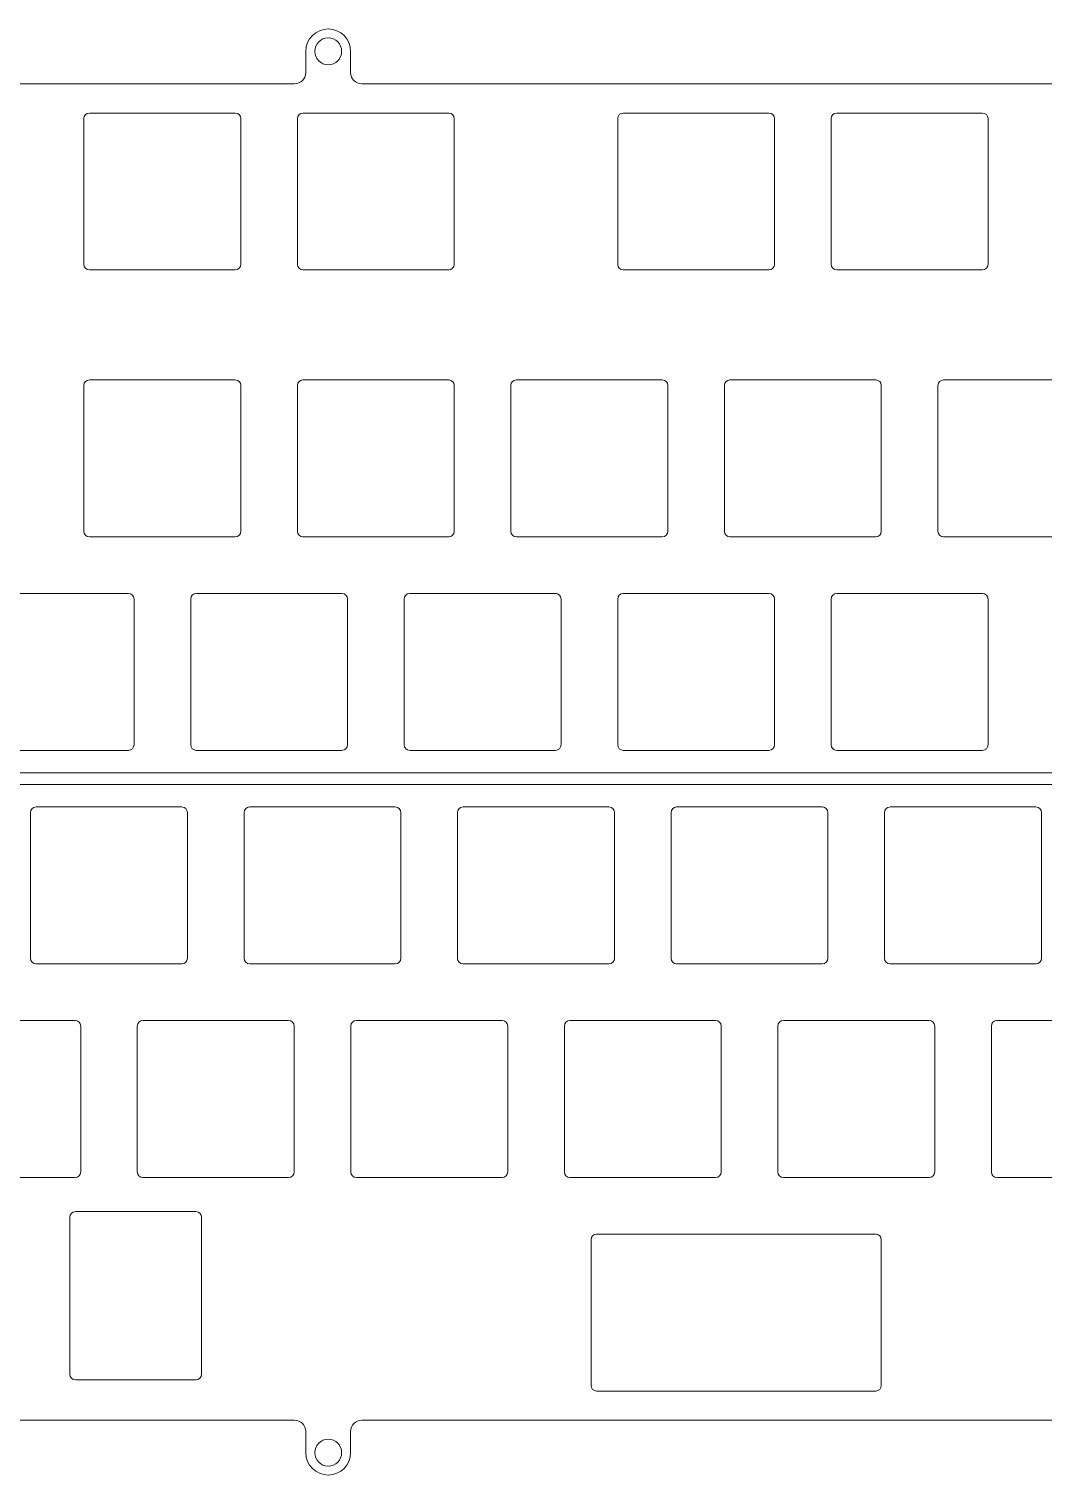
# Model space of a CAD drawing. Extents: x 132 to 480, y 367 to 496.
# Drawn here: x 206 to 296.5, y 366.7 to 495.7 of the extents above; entities that cross this region are included whole.
import ezdxf

# ---------------------------------------------------------------- set-up
doc = ezdxf.new("R2010")
doc.units = 0
doc.header["$MEASUREMENT"] = 0

# ---------------------------------------------------------------- blocks, each defined once
blk = doc.blocks.new('block 9')
at = {"color": 7, "lineweight": 9, "true_color": 0xffffff}
blk.add_lwpolyline([(155.69, 371.55), (229.69, 371.55)], dxfattribs=at)
blk = doc.blocks.new('block 10')
at = {"color": 7, "lineweight": 9, "true_color": 0xffffff}
blk.add_open_spline([(230.69, 370.55), (230.69, 371.1), (230.25, 371.55), (229.69, 371.55)], degree=3, dxfattribs=at)
blk = doc.blocks.new('block 11')
at = {"color": 7, "lineweight": 9, "true_color": 0xffffff}
blk.add_lwpolyline([(230.69, 370.55), (230.69, 368.65)], dxfattribs=at)
blk = doc.blocks.new('block 12')
at = {"color": 7, "lineweight": 9, "true_color": 0xffffff}
blk.add_open_spline([(230.69, 368.65), (230.69, 367.55), (231.59, 366.65), (232.69, 366.65), (233.8, 366.65), (234.69, 367.55), (234.69, 368.65)], degree=3, knots=[0, 0, 0, 0, 1, 1, 1, 2, 2, 2, 2], dxfattribs=at)
blk = doc.blocks.new('block 13')
at = {"color": 7, "lineweight": 9, "true_color": 0xffffff}
blk.add_lwpolyline([(234.69, 368.65), (234.69, 370.55)], dxfattribs=at)
blk = doc.blocks.new('block 14')
at = {"color": 7, "lineweight": 9, "true_color": 0xffffff}
blk.add_open_spline([(235.69, 371.55), (235.14, 371.55), (234.69, 371.1), (234.69, 370.55)], degree=3, dxfattribs=at)
blk = doc.blocks.new('block 15')
at = {"color": 7, "lineweight": 9, "true_color": 0xffffff}
blk.add_lwpolyline([(235.69, 371.55), (376.31, 371.55)], dxfattribs=at)
blk = doc.blocks.new('block 42')
at = {"color": 7, "lineweight": 9, "true_color": 0xffffff}
blk.add_lwpolyline([(381.049575, 428.249615), (132.093825, 428.249615)], dxfattribs=at)
blk = doc.blocks.new('block 106')
at = {"color": 7, "lineweight": 9, "true_color": 0xffffff}
blk.add_open_spline([(220.89, 375.15), (221.17, 375.15), (221.39, 375.37), (221.39, 375.65)], degree=3, dxfattribs=at)
blk = doc.blocks.new('block 107')
at = {"color": 7, "lineweight": 9, "true_color": 0xffffff}
blk.add_lwpolyline([(220.89, 375.15), (210.14, 375.15)], dxfattribs=at)
blk = doc.blocks.new('block 108')
at = {"color": 7, "lineweight": 9, "true_color": 0xffffff}
blk.add_open_spline([(209.64, 375.65), (209.64, 375.37), (209.86, 375.15), (210.14, 375.15)], degree=3, dxfattribs=at)
blk = doc.blocks.new('block 109')
at = {"color": 7, "lineweight": 9, "true_color": 0xffffff}
blk.add_lwpolyline([(209.64, 375.65), (209.64, 389.65)], dxfattribs=at)
blk = doc.blocks.new('block 110')
at = {"color": 7, "lineweight": 9, "true_color": 0xffffff}
blk.add_open_spline([(210.14, 390.15), (209.86, 390.15), (209.64, 389.93), (209.64, 389.65)], degree=3, dxfattribs=at)
blk = doc.blocks.new('block 111')
at = {"color": 7, "lineweight": 9, "true_color": 0xffffff}
blk.add_lwpolyline([(210.14, 390.15), (220.89, 390.15)], dxfattribs=at)
blk = doc.blocks.new('block 112')
at = {"color": 7, "lineweight": 9, "true_color": 0xffffff}
blk.add_open_spline([(221.39, 389.65), (221.39, 389.93), (221.17, 390.15), (220.89, 390.15)], degree=3, dxfattribs=at)
blk = doc.blocks.new('block 113')
at = {"color": 7, "lineweight": 9, "true_color": 0xffffff}
blk.add_lwpolyline([(221.39, 389.65), (221.39, 375.65)], dxfattribs=at)
blk = doc.blocks.new('block 114')
at = {"color": 7, "lineweight": 9, "true_color": 0xffffff}
blk.add_open_spline([(281.54, 374.15), (281.82, 374.15), (282.04, 374.37), (282.04, 374.65)], degree=3, dxfattribs=at)
blk = doc.blocks.new('block 115')
at = {"color": 7, "lineweight": 9, "true_color": 0xffffff}
blk.add_lwpolyline([(281.54, 374.15), (256.64, 374.15)], dxfattribs=at)
blk = doc.blocks.new('block 116')
at = {"color": 7, "lineweight": 9, "true_color": 0xffffff}
blk.add_open_spline([(256.14, 374.65), (256.14, 374.37), (256.36, 374.15), (256.64, 374.15)], degree=3, dxfattribs=at)
blk = doc.blocks.new('block 117')
at = {"color": 7, "lineweight": 9, "true_color": 0xffffff}
blk.add_lwpolyline([(256.14, 374.65), (256.14, 387.65)], dxfattribs=at)
blk = doc.blocks.new('block 118')
at = {"color": 7, "lineweight": 9, "true_color": 0xffffff}
blk.add_open_spline([(256.64, 388.15), (256.36, 388.15), (256.14, 387.93), (256.14, 387.65)], degree=3, dxfattribs=at)
blk = doc.blocks.new('block 119')
at = {"color": 7, "lineweight": 9, "true_color": 0xffffff}
blk.add_lwpolyline([(256.64, 388.15), (281.54, 388.15)], dxfattribs=at)
blk = doc.blocks.new('block 120')
at = {"color": 7, "lineweight": 9, "true_color": 0xffffff}
blk.add_open_spline([(282.04, 387.65), (282.04, 387.93), (281.82, 388.15), (281.54, 388.15)], degree=3, dxfattribs=at)
blk = doc.blocks.new('block 121')
at = {"color": 7, "lineweight": 9, "true_color": 0xffffff}
blk.add_lwpolyline([(282.04, 387.65), (282.04, 374.65)], dxfattribs=at)
blk = doc.blocks.new('block 211')
at = {"color": 7, "lineweight": 9, "true_color": 0xffffff}
blk.add_lwpolyline([(305.36, 393.2), (292.36, 393.2)], dxfattribs=at)
blk = doc.blocks.new('block 212')
at = {"color": 7, "lineweight": 9, "true_color": 0xffffff}
blk.add_open_spline([(291.86, 393.7), (291.86, 393.42), (292.08, 393.2), (292.36, 393.2)], degree=3, dxfattribs=at)
blk = doc.blocks.new('block 213')
at = {"color": 7, "lineweight": 9, "true_color": 0xffffff}
blk.add_lwpolyline([(291.86, 393.7), (291.86, 406.7)], dxfattribs=at)
blk = doc.blocks.new('block 214')
at = {"color": 7, "lineweight": 9, "true_color": 0xffffff}
blk.add_open_spline([(292.36, 407.2), (292.08, 407.2), (291.86, 406.98), (291.86, 406.7)], degree=3, dxfattribs=at)
blk = doc.blocks.new('block 215')
at = {"color": 7, "lineweight": 9, "true_color": 0xffffff}
blk.add_lwpolyline([(292.36, 407.2), (305.36, 407.2)], dxfattribs=at)
blk = doc.blocks.new('block 218')
at = {"color": 7, "lineweight": 9, "true_color": 0xffffff}
blk.add_open_spline([(286.31, 393.2), (286.58, 393.2), (286.81, 393.42), (286.81, 393.7)], degree=3, dxfattribs=at)
blk = doc.blocks.new('block 219')
at = {"color": 7, "lineweight": 9, "true_color": 0xffffff}
blk.add_lwpolyline([(286.31, 393.2), (273.31, 393.2)], dxfattribs=at)
blk = doc.blocks.new('block 220')
at = {"color": 7, "lineweight": 9, "true_color": 0xffffff}
blk.add_open_spline([(272.81, 393.7), (272.81, 393.42), (273.03, 393.2), (273.31, 393.2)], degree=3, dxfattribs=at)
blk = doc.blocks.new('block 221')
at = {"color": 7, "lineweight": 9, "true_color": 0xffffff}
blk.add_lwpolyline([(272.81, 393.7), (272.81, 406.7)], dxfattribs=at)
blk = doc.blocks.new('block 222')
at = {"color": 7, "lineweight": 9, "true_color": 0xffffff}
blk.add_open_spline([(273.31, 407.2), (273.03, 407.2), (272.81, 406.98), (272.81, 406.7)], degree=3, dxfattribs=at)
blk = doc.blocks.new('block 223')
at = {"color": 7, "lineweight": 9, "true_color": 0xffffff}
blk.add_lwpolyline([(273.31, 407.2), (286.31, 407.2)], dxfattribs=at)
blk = doc.blocks.new('block 224')
at = {"color": 7, "lineweight": 9, "true_color": 0xffffff}
blk.add_open_spline([(286.81, 406.7), (286.81, 406.98), (286.58, 407.2), (286.31, 407.2)], degree=3, dxfattribs=at)
blk = doc.blocks.new('block 225')
at = {"color": 7, "lineweight": 9, "true_color": 0xffffff}
blk.add_lwpolyline([(286.81, 406.7), (286.81, 393.7)], dxfattribs=at)
blk = doc.blocks.new('block 226')
at = {"color": 7, "lineweight": 9, "true_color": 0xffffff}
blk.add_open_spline([(267.26, 393.2), (267.53, 393.2), (267.76, 393.42), (267.76, 393.7)], degree=3, dxfattribs=at)
blk = doc.blocks.new('block 227')
at = {"color": 7, "lineweight": 9, "true_color": 0xffffff}
blk.add_lwpolyline([(267.26, 393.2), (254.26, 393.2)], dxfattribs=at)
blk = doc.blocks.new('block 228')
at = {"color": 7, "lineweight": 9, "true_color": 0xffffff}
blk.add_open_spline([(253.76, 393.7), (253.76, 393.42), (253.98, 393.2), (254.26, 393.2)], degree=3, dxfattribs=at)
blk = doc.blocks.new('block 229')
at = {"color": 7, "lineweight": 9, "true_color": 0xffffff}
blk.add_lwpolyline([(253.76, 393.7), (253.76, 406.7)], dxfattribs=at)
blk = doc.blocks.new('block 230')
at = {"color": 7, "lineweight": 9, "true_color": 0xffffff}
blk.add_open_spline([(254.26, 407.2), (253.98, 407.2), (253.76, 406.98), (253.76, 406.7)], degree=3, dxfattribs=at)
blk = doc.blocks.new('block 231')
at = {"color": 7, "lineweight": 9, "true_color": 0xffffff}
blk.add_lwpolyline([(254.26, 407.2), (267.26, 407.2)], dxfattribs=at)
blk = doc.blocks.new('block 232')
at = {"color": 7, "lineweight": 9, "true_color": 0xffffff}
blk.add_open_spline([(267.76, 406.7), (267.76, 406.98), (267.53, 407.2), (267.26, 407.2)], degree=3, dxfattribs=at)
blk = doc.blocks.new('block 233')
at = {"color": 7, "lineweight": 9, "true_color": 0xffffff}
blk.add_lwpolyline([(267.76, 406.7), (267.76, 393.7)], dxfattribs=at)
blk = doc.blocks.new('block 234')
at = {"color": 7, "lineweight": 9, "true_color": 0xffffff}
blk.add_open_spline([(248.21, 393.2), (248.48, 393.2), (248.71, 393.42), (248.71, 393.7)], degree=3, dxfattribs=at)
blk = doc.blocks.new('block 235')
at = {"color": 7, "lineweight": 9, "true_color": 0xffffff}
blk.add_lwpolyline([(248.21, 393.2), (235.21, 393.2)], dxfattribs=at)
blk = doc.blocks.new('block 236')
at = {"color": 7, "lineweight": 9, "true_color": 0xffffff}
blk.add_open_spline([(234.71, 393.7), (234.71, 393.42), (234.93, 393.2), (235.21, 393.2)], degree=3, dxfattribs=at)
blk = doc.blocks.new('block 237')
at = {"color": 7, "lineweight": 9, "true_color": 0xffffff}
blk.add_lwpolyline([(234.71, 393.7), (234.71, 406.7)], dxfattribs=at)
blk = doc.blocks.new('block 238')
at = {"color": 7, "lineweight": 9, "true_color": 0xffffff}
blk.add_open_spline([(235.21, 407.2), (234.93, 407.2), (234.71, 406.98), (234.71, 406.7)], degree=3, dxfattribs=at)
blk = doc.blocks.new('block 239')
at = {"color": 7, "lineweight": 9, "true_color": 0xffffff}
blk.add_lwpolyline([(235.21, 407.2), (248.21, 407.2)], dxfattribs=at)
blk = doc.blocks.new('block 240')
at = {"color": 7, "lineweight": 9, "true_color": 0xffffff}
blk.add_open_spline([(248.71, 406.7), (248.71, 406.98), (248.48, 407.2), (248.21, 407.2)], degree=3, dxfattribs=at)
blk = doc.blocks.new('block 241')
at = {"color": 7, "lineweight": 9, "true_color": 0xffffff}
blk.add_lwpolyline([(248.71, 406.7), (248.71, 393.7)], dxfattribs=at)
blk = doc.blocks.new('block 242')
at = {"color": 7, "lineweight": 9, "true_color": 0xffffff}
blk.add_open_spline([(229.16, 393.2), (229.43, 393.2), (229.66, 393.42), (229.66, 393.7)], degree=3, dxfattribs=at)
blk = doc.blocks.new('block 243')
at = {"color": 7, "lineweight": 9, "true_color": 0xffffff}
blk.add_lwpolyline([(229.16, 393.2), (216.16, 393.2)], dxfattribs=at)
blk = doc.blocks.new('block 244')
at = {"color": 7, "lineweight": 9, "true_color": 0xffffff}
blk.add_open_spline([(215.66, 393.7), (215.66, 393.42), (215.88, 393.2), (216.16, 393.2)], degree=3, dxfattribs=at)
blk = doc.blocks.new('block 245')
at = {"color": 7, "lineweight": 9, "true_color": 0xffffff}
blk.add_lwpolyline([(215.66, 393.7), (215.66, 406.7)], dxfattribs=at)
blk = doc.blocks.new('block 246')
at = {"color": 7, "lineweight": 9, "true_color": 0xffffff}
blk.add_open_spline([(216.16, 407.2), (215.88, 407.2), (215.66, 406.98), (215.66, 406.7)], degree=3, dxfattribs=at)
blk = doc.blocks.new('block 247')
at = {"color": 7, "lineweight": 9, "true_color": 0xffffff}
blk.add_lwpolyline([(216.16, 407.2), (229.16, 407.2)], dxfattribs=at)
blk = doc.blocks.new('block 248')
at = {"color": 7, "lineweight": 9, "true_color": 0xffffff}
blk.add_open_spline([(229.66, 406.7), (229.66, 406.98), (229.43, 407.2), (229.16, 407.2)], degree=3, dxfattribs=at)
blk = doc.blocks.new('block 249')
at = {"color": 7, "lineweight": 9, "true_color": 0xffffff}
blk.add_lwpolyline([(229.66, 406.7), (229.66, 393.7)], dxfattribs=at)
blk = doc.blocks.new('block 250')
at = {"color": 7, "lineweight": 9, "true_color": 0xffffff}
blk.add_open_spline([(210.11, 393.2), (210.38, 393.2), (210.61, 393.42), (210.61, 393.7)], degree=3, dxfattribs=at)
blk = doc.blocks.new('block 251')
at = {"color": 7, "lineweight": 9, "true_color": 0xffffff}
blk.add_lwpolyline([(210.11, 393.2), (197.11, 393.2)], dxfattribs=at)
blk = doc.blocks.new('block 255')
at = {"color": 7, "lineweight": 9, "true_color": 0xffffff}
blk.add_lwpolyline([(197.11, 407.2), (210.11, 407.2)], dxfattribs=at)
blk = doc.blocks.new('block 256')
at = {"color": 7, "lineweight": 9, "true_color": 0xffffff}
blk.add_open_spline([(210.61, 406.7), (210.61, 406.98), (210.38, 407.2), (210.11, 407.2)], degree=3, dxfattribs=at)
blk = doc.blocks.new('block 257')
at = {"color": 7, "lineweight": 9, "true_color": 0xffffff}
blk.add_lwpolyline([(210.61, 406.7), (210.61, 393.7)], dxfattribs=at)
blk = doc.blocks.new('block 330')
at = {"color": 7, "lineweight": 9, "true_color": 0xffffff}
blk.add_open_spline([(295.83, 412.25), (296.11, 412.25), (296.33, 412.47), (296.33, 412.75)], degree=3, dxfattribs=at)
blk = doc.blocks.new('block 331')
at = {"color": 7, "lineweight": 9, "true_color": 0xffffff}
blk.add_lwpolyline([(295.83, 412.25), (282.83, 412.25)], dxfattribs=at)
blk = doc.blocks.new('block 332')
at = {"color": 7, "lineweight": 9, "true_color": 0xffffff}
blk.add_open_spline([(282.33, 412.75), (282.33, 412.47), (282.56, 412.25), (282.83, 412.25)], degree=3, dxfattribs=at)
blk = doc.blocks.new('block 333')
at = {"color": 7, "lineweight": 9, "true_color": 0xffffff}
blk.add_lwpolyline([(282.33, 412.75), (282.33, 425.75)], dxfattribs=at)
blk = doc.blocks.new('block 334')
at = {"color": 7, "lineweight": 9, "true_color": 0xffffff}
blk.add_open_spline([(282.83, 426.25), (282.56, 426.25), (282.33, 426.03), (282.33, 425.75)], degree=3, dxfattribs=at)
blk = doc.blocks.new('block 335')
at = {"color": 7, "lineweight": 9, "true_color": 0xffffff}
blk.add_lwpolyline([(282.83, 426.25), (295.83, 426.25)], dxfattribs=at)
blk = doc.blocks.new('block 336')
at = {"color": 7, "lineweight": 9, "true_color": 0xffffff}
blk.add_open_spline([(296.33, 425.75), (296.33, 426.03), (296.11, 426.25), (295.83, 426.25)], degree=3, dxfattribs=at)
blk = doc.blocks.new('block 337')
at = {"color": 7, "lineweight": 9, "true_color": 0xffffff}
blk.add_lwpolyline([(296.33, 425.75), (296.33, 412.75)], dxfattribs=at)
blk = doc.blocks.new('block 338')
at = {"color": 7, "lineweight": 9, "true_color": 0xffffff}
blk.add_open_spline([(276.78, 412.25), (277.06, 412.25), (277.28, 412.47), (277.28, 412.75)], degree=3, dxfattribs=at)
blk = doc.blocks.new('block 339')
at = {"color": 7, "lineweight": 9, "true_color": 0xffffff}
blk.add_lwpolyline([(276.78, 412.25), (263.78, 412.25)], dxfattribs=at)
blk = doc.blocks.new('block 340')
at = {"color": 7, "lineweight": 9, "true_color": 0xffffff}
blk.add_open_spline([(263.28, 412.75), (263.28, 412.47), (263.51, 412.25), (263.78, 412.25)], degree=3, dxfattribs=at)
blk = doc.blocks.new('block 341')
at = {"color": 7, "lineweight": 9, "true_color": 0xffffff}
blk.add_lwpolyline([(263.28, 412.75), (263.28, 425.75)], dxfattribs=at)
blk = doc.blocks.new('block 342')
at = {"color": 7, "lineweight": 9, "true_color": 0xffffff}
blk.add_open_spline([(263.78, 426.25), (263.51, 426.25), (263.28, 426.03), (263.28, 425.75)], degree=3, dxfattribs=at)
blk = doc.blocks.new('block 343')
at = {"color": 7, "lineweight": 9, "true_color": 0xffffff}
blk.add_lwpolyline([(263.78, 426.25), (276.78, 426.25)], dxfattribs=at)
blk = doc.blocks.new('block 344')
at = {"color": 7, "lineweight": 9, "true_color": 0xffffff}
blk.add_open_spline([(277.28, 425.75), (277.28, 426.03), (277.06, 426.25), (276.78, 426.25)], degree=3, dxfattribs=at)
blk = doc.blocks.new('block 345')
at = {"color": 7, "lineweight": 9, "true_color": 0xffffff}
blk.add_lwpolyline([(277.28, 425.75), (277.28, 412.75)], dxfattribs=at)
blk = doc.blocks.new('block 346')
at = {"color": 7, "lineweight": 9, "true_color": 0xffffff}
blk.add_open_spline([(257.73, 412.25), (258.01, 412.25), (258.23, 412.47), (258.23, 412.75)], degree=3, dxfattribs=at)
blk = doc.blocks.new('block 347')
at = {"color": 7, "lineweight": 9, "true_color": 0xffffff}
blk.add_lwpolyline([(257.73, 412.25), (244.73, 412.25)], dxfattribs=at)
blk = doc.blocks.new('block 348')
at = {"color": 7, "lineweight": 9, "true_color": 0xffffff}
blk.add_open_spline([(244.23, 412.75), (244.23, 412.47), (244.46, 412.25), (244.73, 412.25)], degree=3, dxfattribs=at)
blk = doc.blocks.new('block 349')
at = {"color": 7, "lineweight": 9, "true_color": 0xffffff}
blk.add_lwpolyline([(244.23, 412.75), (244.23, 425.75)], dxfattribs=at)
blk = doc.blocks.new('block 350')
at = {"color": 7, "lineweight": 9, "true_color": 0xffffff}
blk.add_open_spline([(244.73, 426.25), (244.46, 426.25), (244.23, 426.03), (244.23, 425.75)], degree=3, dxfattribs=at)
blk = doc.blocks.new('block 351')
at = {"color": 7, "lineweight": 9, "true_color": 0xffffff}
blk.add_lwpolyline([(244.73, 426.25), (257.73, 426.25)], dxfattribs=at)
blk = doc.blocks.new('block 352')
at = {"color": 7, "lineweight": 9, "true_color": 0xffffff}
blk.add_open_spline([(258.23, 425.75), (258.23, 426.03), (258.01, 426.25), (257.73, 426.25)], degree=3, dxfattribs=at)
blk = doc.blocks.new('block 353')
at = {"color": 7, "lineweight": 9, "true_color": 0xffffff}
blk.add_lwpolyline([(258.23, 425.75), (258.23, 412.75)], dxfattribs=at)
blk = doc.blocks.new('block 354')
at = {"color": 7, "lineweight": 9, "true_color": 0xffffff}
blk.add_open_spline([(238.68, 412.25), (238.96, 412.25), (239.18, 412.47), (239.18, 412.75)], degree=3, dxfattribs=at)
blk = doc.blocks.new('block 355')
at = {"color": 7, "lineweight": 9, "true_color": 0xffffff}
blk.add_lwpolyline([(238.68, 412.25), (225.68, 412.25)], dxfattribs=at)
blk = doc.blocks.new('block 356')
at = {"color": 7, "lineweight": 9, "true_color": 0xffffff}
blk.add_open_spline([(225.18, 412.75), (225.18, 412.47), (225.41, 412.25), (225.68, 412.25)], degree=3, dxfattribs=at)
blk = doc.blocks.new('block 357')
at = {"color": 7, "lineweight": 9, "true_color": 0xffffff}
blk.add_lwpolyline([(225.18, 412.75), (225.18, 425.75)], dxfattribs=at)
blk = doc.blocks.new('block 358')
at = {"color": 7, "lineweight": 9, "true_color": 0xffffff}
blk.add_open_spline([(225.68, 426.25), (225.41, 426.25), (225.18, 426.03), (225.18, 425.75)], degree=3, dxfattribs=at)
blk = doc.blocks.new('block 359')
at = {"color": 7, "lineweight": 9, "true_color": 0xffffff}
blk.add_lwpolyline([(225.68, 426.25), (238.68, 426.25)], dxfattribs=at)
blk = doc.blocks.new('block 360')
at = {"color": 7, "lineweight": 9, "true_color": 0xffffff}
blk.add_open_spline([(239.18, 425.75), (239.18, 426.03), (238.96, 426.25), (238.68, 426.25)], degree=3, dxfattribs=at)
blk = doc.blocks.new('block 361')
at = {"color": 7, "lineweight": 9, "true_color": 0xffffff}
blk.add_lwpolyline([(239.18, 425.75), (239.18, 412.75)], dxfattribs=at)
blk = doc.blocks.new('block 362')
at = {"color": 7, "lineweight": 9, "true_color": 0xffffff}
blk.add_open_spline([(219.63, 412.25), (219.91, 412.25), (220.13, 412.47), (220.13, 412.75)], degree=3, dxfattribs=at)
blk = doc.blocks.new('block 363')
at = {"color": 7, "lineweight": 9, "true_color": 0xffffff}
blk.add_lwpolyline([(219.63, 412.25), (206.63, 412.25)], dxfattribs=at)
blk = doc.blocks.new('block 364')
at = {"color": 7, "lineweight": 9, "true_color": 0xffffff}
blk.add_open_spline([(206.13, 412.75), (206.13, 412.47), (206.36, 412.25), (206.63, 412.25)], degree=3, dxfattribs=at)
blk = doc.blocks.new('block 365')
at = {"color": 7, "lineweight": 9, "true_color": 0xffffff}
blk.add_lwpolyline([(206.13, 412.75), (206.13, 425.75)], dxfattribs=at)
blk = doc.blocks.new('block 366')
at = {"color": 7, "lineweight": 9, "true_color": 0xffffff}
blk.add_open_spline([(206.63, 426.25), (206.36, 426.25), (206.13, 426.03), (206.13, 425.75)], degree=3, dxfattribs=at)
blk = doc.blocks.new('block 367')
at = {"color": 7, "lineweight": 9, "true_color": 0xffffff}
blk.add_lwpolyline([(206.63, 426.25), (219.63, 426.25)], dxfattribs=at)
blk = doc.blocks.new('block 368')
at = {"color": 7, "lineweight": 9, "true_color": 0xffffff}
blk.add_open_spline([(220.13, 425.75), (220.13, 426.03), (219.91, 426.25), (219.63, 426.25)], degree=3, dxfattribs=at)
blk = doc.blocks.new('block 369')
at = {"color": 7, "lineweight": 9, "true_color": 0xffffff}
blk.add_lwpolyline([(220.13, 425.75), (220.13, 412.75)], dxfattribs=at)
blk = doc.blocks.new('block 396')
at = {"color": 7, "lineweight": 9, "true_color": 0xffffff}
blk.add_open_spline([(231.49, 368.65), (231.49, 369.31), (232.03, 369.85), (232.69, 369.85), (233.36, 369.85), (233.89, 369.31), (233.89, 368.65), (233.89, 367.99), (233.36, 367.45), (232.69, 367.45), (232.03, 367.45), (231.49, 367.99), (231.49, 368.65), (231.49, 368.65), (231.49, 368.65), (231.49, 368.65)], degree=3, knots=[0, 0, 0, 0, 1, 1, 1, 2, 2, 2, 3, 3, 3, 4, 4, 4, 5, 5, 5, 5], dxfattribs=at)
blk = doc.blocks.new('block 437')
at = {"color": 7, "lineweight": 9, "true_color": 0xffffff}
blk.add_lwpolyline([(376.31, 490.76), (235.69, 490.76)], dxfattribs=at)
blk = doc.blocks.new('block 438')
at = {"color": 7, "lineweight": 9, "true_color": 0xffffff}
blk.add_open_spline([(234.69, 491.76), (234.69, 491.21), (235.14, 490.76), (235.69, 490.76)], degree=3, dxfattribs=at)
blk = doc.blocks.new('block 439')
at = {"color": 7, "lineweight": 9, "true_color": 0xffffff}
blk.add_lwpolyline([(234.69, 491.76), (234.69, 493.66)], dxfattribs=at)
blk = doc.blocks.new('block 440')
at = {"color": 7, "lineweight": 9, "true_color": 0xffffff}
blk.add_open_spline([(234.69, 493.66), (234.69, 494.77), (233.8, 495.66), (232.69, 495.66), (231.59, 495.66), (230.69, 494.77), (230.69, 493.66)], degree=3, knots=[0, 0, 0, 0, 1, 1, 1, 2, 2, 2, 2], dxfattribs=at)
blk = doc.blocks.new('block 441')
at = {"color": 7, "lineweight": 9, "true_color": 0xffffff}
blk.add_lwpolyline([(230.69, 493.66), (230.69, 491.76)], dxfattribs=at)
blk = doc.blocks.new('block 442')
at = {"color": 7, "lineweight": 9, "true_color": 0xffffff}
blk.add_open_spline([(229.69, 490.76), (230.25, 490.76), (230.69, 491.21), (230.69, 491.76)], degree=3, dxfattribs=at)
blk = doc.blocks.new('block 443')
at = {"color": 7, "lineweight": 9, "true_color": 0xffffff}
blk.add_lwpolyline([(229.69, 490.76), (155.69, 490.76)], dxfattribs=at)
blk = doc.blocks.new('block 452')
at = {"color": 7, "lineweight": 9, "true_color": 0xffffff}
blk.add_lwpolyline([(132.09, 429.3), (479.91, 429.3)], dxfattribs=at)
blk = doc.blocks.new('block 479')
at = {"color": 7, "lineweight": 9, "true_color": 0xffffff}
blk.add_open_spline([(224.39, 474.16), (224.67, 474.16), (224.89, 474.39), (224.89, 474.66)], degree=3, dxfattribs=at)
blk = doc.blocks.new('block 480')
at = {"color": 7, "lineweight": 9, "true_color": 0xffffff}
blk.add_lwpolyline([(224.39, 474.16), (211.39, 474.16)], dxfattribs=at)
blk = doc.blocks.new('block 481')
at = {"color": 7, "lineweight": 9, "true_color": 0xffffff}
blk.add_open_spline([(210.89, 474.66), (210.89, 474.39), (211.12, 474.16), (211.39, 474.16)], degree=3, dxfattribs=at)
blk = doc.blocks.new('block 482')
at = {"color": 7, "lineweight": 9, "true_color": 0xffffff}
blk.add_lwpolyline([(210.89, 474.66), (210.89, 487.66)], dxfattribs=at)
blk = doc.blocks.new('block 483')
at = {"color": 7, "lineweight": 9, "true_color": 0xffffff}
blk.add_open_spline([(211.39, 488.16), (211.12, 488.16), (210.89, 487.94), (210.89, 487.66)], degree=3, dxfattribs=at)
blk = doc.blocks.new('block 484')
at = {"color": 7, "lineweight": 9, "true_color": 0xffffff}
blk.add_lwpolyline([(211.39, 488.16), (224.39, 488.16)], dxfattribs=at)
blk = doc.blocks.new('block 485')
at = {"color": 7, "lineweight": 9, "true_color": 0xffffff}
blk.add_open_spline([(224.89, 487.66), (224.89, 487.94), (224.67, 488.16), (224.39, 488.16)], degree=3, dxfattribs=at)
blk = doc.blocks.new('block 486')
at = {"color": 7, "lineweight": 9, "true_color": 0xffffff}
blk.add_lwpolyline([(224.89, 487.66), (224.89, 474.66)], dxfattribs=at)
blk = doc.blocks.new('block 487')
at = {"color": 7, "lineweight": 9, "true_color": 0xffffff}
blk.add_open_spline([(243.44, 474.16), (243.72, 474.16), (243.94, 474.39), (243.94, 474.66)], degree=3, dxfattribs=at)
blk = doc.blocks.new('block 488')
at = {"color": 7, "lineweight": 9, "true_color": 0xffffff}
blk.add_lwpolyline([(243.44, 474.16), (230.44, 474.16)], dxfattribs=at)
blk = doc.blocks.new('block 489')
at = {"color": 7, "lineweight": 9, "true_color": 0xffffff}
blk.add_open_spline([(229.94, 474.66), (229.94, 474.39), (230.17, 474.16), (230.44, 474.16)], degree=3, dxfattribs=at)
blk = doc.blocks.new('block 490')
at = {"color": 7, "lineweight": 9, "true_color": 0xffffff}
blk.add_lwpolyline([(229.94, 474.66), (229.94, 487.66)], dxfattribs=at)
blk = doc.blocks.new('block 491')
at = {"color": 7, "lineweight": 9, "true_color": 0xffffff}
blk.add_open_spline([(230.44, 488.16), (230.17, 488.16), (229.94, 487.94), (229.94, 487.66)], degree=3, dxfattribs=at)
blk = doc.blocks.new('block 492')
at = {"color": 7, "lineweight": 9, "true_color": 0xffffff}
blk.add_lwpolyline([(230.44, 488.16), (243.44, 488.16)], dxfattribs=at)
blk = doc.blocks.new('block 493')
at = {"color": 7, "lineweight": 9, "true_color": 0xffffff}
blk.add_open_spline([(243.94, 487.66), (243.94, 487.94), (243.72, 488.16), (243.44, 488.16)], degree=3, dxfattribs=at)
blk = doc.blocks.new('block 494')
at = {"color": 7, "lineweight": 9, "true_color": 0xffffff}
blk.add_lwpolyline([(243.94, 487.66), (243.94, 474.66)], dxfattribs=at)
blk = doc.blocks.new('block 495')
at = {"color": 7, "lineweight": 9, "true_color": 0xffffff}
blk.add_open_spline([(272.02, 474.16), (272.29, 474.16), (272.52, 474.39), (272.52, 474.66)], degree=3, dxfattribs=at)
blk = doc.blocks.new('block 496')
at = {"color": 7, "lineweight": 9, "true_color": 0xffffff}
blk.add_lwpolyline([(272.02, 474.16), (259.02, 474.16)], dxfattribs=at)
blk = doc.blocks.new('block 497')
at = {"color": 7, "lineweight": 9, "true_color": 0xffffff}
blk.add_open_spline([(258.52, 474.66), (258.52, 474.39), (258.74, 474.16), (259.02, 474.16)], degree=3, dxfattribs=at)
blk = doc.blocks.new('block 498')
at = {"color": 7, "lineweight": 9, "true_color": 0xffffff}
blk.add_lwpolyline([(258.52, 474.66), (258.52, 487.66)], dxfattribs=at)
blk = doc.blocks.new('block 499')
at = {"color": 7, "lineweight": 9, "true_color": 0xffffff}
blk.add_open_spline([(259.02, 488.16), (258.74, 488.16), (258.52, 487.94), (258.52, 487.66)], degree=3, dxfattribs=at)
blk = doc.blocks.new('block 500')
at = {"color": 7, "lineweight": 9, "true_color": 0xffffff}
blk.add_lwpolyline([(259.02, 488.16), (272.02, 488.16)], dxfattribs=at)
blk = doc.blocks.new('block 501')
at = {"color": 7, "lineweight": 9, "true_color": 0xffffff}
blk.add_open_spline([(272.52, 487.66), (272.52, 487.94), (272.29, 488.16), (272.02, 488.16)], degree=3, dxfattribs=at)
blk = doc.blocks.new('block 502')
at = {"color": 7, "lineweight": 9, "true_color": 0xffffff}
blk.add_lwpolyline([(272.52, 487.66), (272.52, 474.66)], dxfattribs=at)
blk = doc.blocks.new('block 503')
at = {"color": 7, "lineweight": 9, "true_color": 0xffffff}
blk.add_open_spline([(291.07, 474.16), (291.34, 474.16), (291.57, 474.39), (291.57, 474.66)], degree=3, dxfattribs=at)
blk = doc.blocks.new('block 504')
at = {"color": 7, "lineweight": 9, "true_color": 0xffffff}
blk.add_lwpolyline([(291.07, 474.16), (278.07, 474.16)], dxfattribs=at)
blk = doc.blocks.new('block 505')
at = {"color": 7, "lineweight": 9, "true_color": 0xffffff}
blk.add_open_spline([(277.57, 474.66), (277.57, 474.39), (277.79, 474.16), (278.07, 474.16)], degree=3, dxfattribs=at)
blk = doc.blocks.new('block 506')
at = {"color": 7, "lineweight": 9, "true_color": 0xffffff}
blk.add_lwpolyline([(277.57, 474.66), (277.57, 487.66)], dxfattribs=at)
blk = doc.blocks.new('block 507')
at = {"color": 7, "lineweight": 9, "true_color": 0xffffff}
blk.add_open_spline([(278.07, 488.16), (277.79, 488.16), (277.57, 487.94), (277.57, 487.66)], degree=3, dxfattribs=at)
blk = doc.blocks.new('block 508')
at = {"color": 7, "lineweight": 9, "true_color": 0xffffff}
blk.add_lwpolyline([(278.07, 488.16), (291.07, 488.16)], dxfattribs=at)
blk = doc.blocks.new('block 509')
at = {"color": 7, "lineweight": 9, "true_color": 0xffffff}
blk.add_open_spline([(291.57, 487.66), (291.57, 487.94), (291.34, 488.16), (291.07, 488.16)], degree=3, dxfattribs=at)
blk = doc.blocks.new('block 510')
at = {"color": 7, "lineweight": 9, "true_color": 0xffffff}
blk.add_lwpolyline([(291.57, 487.66), (291.57, 474.66)], dxfattribs=at)
blk = doc.blocks.new('block 599')
at = {"color": 7, "lineweight": 9, "true_color": 0xffffff}
blk.add_open_spline([(224.39, 450.35), (224.67, 450.35), (224.89, 450.57), (224.89, 450.85)], degree=3, dxfattribs=at)
blk = doc.blocks.new('block 600')
at = {"color": 7, "lineweight": 9, "true_color": 0xffffff}
blk.add_lwpolyline([(224.39, 450.35), (211.39, 450.35)], dxfattribs=at)
blk = doc.blocks.new('block 601')
at = {"color": 7, "lineweight": 9, "true_color": 0xffffff}
blk.add_open_spline([(210.89, 450.85), (210.89, 450.57), (211.12, 450.35), (211.39, 450.35)], degree=3, dxfattribs=at)
blk = doc.blocks.new('block 602')
at = {"color": 7, "lineweight": 9, "true_color": 0xffffff}
blk.add_lwpolyline([(210.89, 450.85), (210.89, 463.85)], dxfattribs=at)
blk = doc.blocks.new('block 603')
at = {"color": 7, "lineweight": 9, "true_color": 0xffffff}
blk.add_open_spline([(211.39, 464.35), (211.12, 464.35), (210.89, 464.13), (210.89, 463.85)], degree=3, dxfattribs=at)
blk = doc.blocks.new('block 604')
at = {"color": 7, "lineweight": 9, "true_color": 0xffffff}
blk.add_lwpolyline([(211.39, 464.35), (224.39, 464.35)], dxfattribs=at)
blk = doc.blocks.new('block 605')
at = {"color": 7, "lineweight": 9, "true_color": 0xffffff}
blk.add_open_spline([(224.89, 463.85), (224.89, 464.13), (224.67, 464.35), (224.39, 464.35)], degree=3, dxfattribs=at)
blk = doc.blocks.new('block 606')
at = {"color": 7, "lineweight": 9, "true_color": 0xffffff}
blk.add_lwpolyline([(224.89, 463.85), (224.89, 450.85)], dxfattribs=at)
blk = doc.blocks.new('block 607')
at = {"color": 7, "lineweight": 9, "true_color": 0xffffff}
blk.add_open_spline([(243.44, 450.35), (243.72, 450.35), (243.94, 450.57), (243.94, 450.85)], degree=3, dxfattribs=at)
blk = doc.blocks.new('block 608')
at = {"color": 7, "lineweight": 9, "true_color": 0xffffff}
blk.add_lwpolyline([(243.44, 450.35), (230.44, 450.35)], dxfattribs=at)
blk = doc.blocks.new('block 609')
at = {"color": 7, "lineweight": 9, "true_color": 0xffffff}
blk.add_open_spline([(229.94, 450.85), (229.94, 450.57), (230.17, 450.35), (230.44, 450.35)], degree=3, dxfattribs=at)
blk = doc.blocks.new('block 610')
at = {"color": 7, "lineweight": 9, "true_color": 0xffffff}
blk.add_lwpolyline([(229.94, 450.85), (229.94, 463.85)], dxfattribs=at)
blk = doc.blocks.new('block 611')
at = {"color": 7, "lineweight": 9, "true_color": 0xffffff}
blk.add_open_spline([(230.44, 464.35), (230.17, 464.35), (229.94, 464.13), (229.94, 463.85)], degree=3, dxfattribs=at)
blk = doc.blocks.new('block 612')
at = {"color": 7, "lineweight": 9, "true_color": 0xffffff}
blk.add_lwpolyline([(230.44, 464.35), (243.44, 464.35)], dxfattribs=at)
blk = doc.blocks.new('block 613')
at = {"color": 7, "lineweight": 9, "true_color": 0xffffff}
blk.add_open_spline([(243.94, 463.85), (243.94, 464.13), (243.72, 464.35), (243.44, 464.35)], degree=3, dxfattribs=at)
blk = doc.blocks.new('block 614')
at = {"color": 7, "lineweight": 9, "true_color": 0xffffff}
blk.add_lwpolyline([(243.94, 463.85), (243.94, 450.85)], dxfattribs=at)
blk = doc.blocks.new('block 615')
at = {"color": 7, "lineweight": 9, "true_color": 0xffffff}
blk.add_open_spline([(262.49, 450.35), (262.77, 450.35), (262.99, 450.57), (262.99, 450.85)], degree=3, dxfattribs=at)
blk = doc.blocks.new('block 616')
at = {"color": 7, "lineweight": 9, "true_color": 0xffffff}
blk.add_lwpolyline([(262.49, 450.35), (249.49, 450.35)], dxfattribs=at)
blk = doc.blocks.new('block 617')
at = {"color": 7, "lineweight": 9, "true_color": 0xffffff}
blk.add_open_spline([(248.99, 450.85), (248.99, 450.57), (249.22, 450.35), (249.49, 450.35)], degree=3, dxfattribs=at)
blk = doc.blocks.new('block 618')
at = {"color": 7, "lineweight": 9, "true_color": 0xffffff}
blk.add_lwpolyline([(248.99, 450.85), (248.99, 463.85)], dxfattribs=at)
blk = doc.blocks.new('block 619')
at = {"color": 7, "lineweight": 9, "true_color": 0xffffff}
blk.add_open_spline([(249.49, 464.35), (249.22, 464.35), (248.99, 464.13), (248.99, 463.85)], degree=3, dxfattribs=at)
blk = doc.blocks.new('block 620')
at = {"color": 7, "lineweight": 9, "true_color": 0xffffff}
blk.add_lwpolyline([(249.49, 464.35), (262.49, 464.35)], dxfattribs=at)
blk = doc.blocks.new('block 621')
at = {"color": 7, "lineweight": 9, "true_color": 0xffffff}
blk.add_open_spline([(262.99, 463.85), (262.99, 464.13), (262.77, 464.35), (262.49, 464.35)], degree=3, dxfattribs=at)
blk = doc.blocks.new('block 622')
at = {"color": 7, "lineweight": 9, "true_color": 0xffffff}
blk.add_lwpolyline([(262.99, 463.85), (262.99, 450.85)], dxfattribs=at)
blk = doc.blocks.new('block 623')
at = {"color": 7, "lineweight": 9, "true_color": 0xffffff}
blk.add_open_spline([(281.54, 450.35), (281.82, 450.35), (282.04, 450.57), (282.04, 450.85)], degree=3, dxfattribs=at)
blk = doc.blocks.new('block 624')
at = {"color": 7, "lineweight": 9, "true_color": 0xffffff}
blk.add_lwpolyline([(281.54, 450.35), (268.54, 450.35)], dxfattribs=at)
blk = doc.blocks.new('block 625')
at = {"color": 7, "lineweight": 9, "true_color": 0xffffff}
blk.add_open_spline([(268.04, 450.85), (268.04, 450.57), (268.27, 450.35), (268.54, 450.35)], degree=3, dxfattribs=at)
blk = doc.blocks.new('block 626')
at = {"color": 7, "lineweight": 9, "true_color": 0xffffff}
blk.add_lwpolyline([(268.04, 450.85), (268.04, 463.85)], dxfattribs=at)
blk = doc.blocks.new('block 627')
at = {"color": 7, "lineweight": 9, "true_color": 0xffffff}
blk.add_open_spline([(268.54, 464.35), (268.27, 464.35), (268.04, 464.13), (268.04, 463.85)], degree=3, dxfattribs=at)
blk = doc.blocks.new('block 628')
at = {"color": 7, "lineweight": 9, "true_color": 0xffffff}
blk.add_lwpolyline([(268.54, 464.35), (281.54, 464.35)], dxfattribs=at)
blk = doc.blocks.new('block 629')
at = {"color": 7, "lineweight": 9, "true_color": 0xffffff}
blk.add_open_spline([(282.04, 463.85), (282.04, 464.13), (281.82, 464.35), (281.54, 464.35)], degree=3, dxfattribs=at)
blk = doc.blocks.new('block 630')
at = {"color": 7, "lineweight": 9, "true_color": 0xffffff}
blk.add_lwpolyline([(282.04, 463.85), (282.04, 450.85)], dxfattribs=at)
blk = doc.blocks.new('block 632')
at = {"color": 7, "lineweight": 9, "true_color": 0xffffff}
blk.add_lwpolyline([(300.59, 450.35), (287.59, 450.35)], dxfattribs=at)
blk = doc.blocks.new('block 633')
at = {"color": 7, "lineweight": 9, "true_color": 0xffffff}
blk.add_open_spline([(287.09, 450.85), (287.09, 450.57), (287.32, 450.35), (287.59, 450.35)], degree=3, dxfattribs=at)
blk = doc.blocks.new('block 634')
at = {"color": 7, "lineweight": 9, "true_color": 0xffffff}
blk.add_lwpolyline([(287.09, 450.85), (287.09, 463.85)], dxfattribs=at)
blk = doc.blocks.new('block 635')
at = {"color": 7, "lineweight": 9, "true_color": 0xffffff}
blk.add_open_spline([(287.59, 464.35), (287.32, 464.35), (287.09, 464.13), (287.09, 463.85)], degree=3, dxfattribs=at)
blk = doc.blocks.new('block 636')
at = {"color": 7, "lineweight": 9, "true_color": 0xffffff}
blk.add_lwpolyline([(287.59, 464.35), (300.59, 464.35)], dxfattribs=at)
blk = doc.blocks.new('block 743')
at = {"color": 7, "lineweight": 9, "true_color": 0xffffff}
blk.add_open_spline([(214.87, 431.3), (215.14, 431.3), (215.37, 431.52), (215.37, 431.8)], degree=3, dxfattribs=at)
blk = doc.blocks.new('block 744')
at = {"color": 7, "lineweight": 9, "true_color": 0xffffff}
blk.add_lwpolyline([(214.87, 431.3), (201.87, 431.3)], dxfattribs=at)
blk = doc.blocks.new('block 748')
at = {"color": 7, "lineweight": 9, "true_color": 0xffffff}
blk.add_lwpolyline([(201.87, 445.3), (214.87, 445.3)], dxfattribs=at)
blk = doc.blocks.new('block 749')
at = {"color": 7, "lineweight": 9, "true_color": 0xffffff}
blk.add_open_spline([(215.37, 444.8), (215.37, 445.08), (215.14, 445.3), (214.87, 445.3)], degree=3, dxfattribs=at)
blk = doc.blocks.new('block 750')
at = {"color": 7, "lineweight": 9, "true_color": 0xffffff}
blk.add_lwpolyline([(215.37, 444.8), (215.37, 431.8)], dxfattribs=at)
blk = doc.blocks.new('block 751')
at = {"color": 7, "lineweight": 9, "true_color": 0xffffff}
blk.add_open_spline([(233.92, 431.3), (234.19, 431.3), (234.42, 431.52), (234.42, 431.8)], degree=3, dxfattribs=at)
blk = doc.blocks.new('block 752')
at = {"color": 7, "lineweight": 9, "true_color": 0xffffff}
blk.add_lwpolyline([(233.92, 431.3), (220.92, 431.3)], dxfattribs=at)
blk = doc.blocks.new('block 753')
at = {"color": 7, "lineweight": 9, "true_color": 0xffffff}
blk.add_open_spline([(220.42, 431.8), (220.42, 431.52), (220.64, 431.3), (220.92, 431.3)], degree=3, dxfattribs=at)
blk = doc.blocks.new('block 754')
at = {"color": 7, "lineweight": 9, "true_color": 0xffffff}
blk.add_lwpolyline([(220.42, 431.8), (220.42, 444.8)], dxfattribs=at)
blk = doc.blocks.new('block 755')
at = {"color": 7, "lineweight": 9, "true_color": 0xffffff}
blk.add_open_spline([(220.92, 445.3), (220.64, 445.3), (220.42, 445.08), (220.42, 444.8)], degree=3, dxfattribs=at)
blk = doc.blocks.new('block 756')
at = {"color": 7, "lineweight": 9, "true_color": 0xffffff}
blk.add_lwpolyline([(220.92, 445.3), (233.92, 445.3)], dxfattribs=at)
blk = doc.blocks.new('block 757')
at = {"color": 7, "lineweight": 9, "true_color": 0xffffff}
blk.add_open_spline([(234.42, 444.8), (234.42, 445.08), (234.19, 445.3), (233.92, 445.3)], degree=3, dxfattribs=at)
blk = doc.blocks.new('block 758')
at = {"color": 7, "lineweight": 9, "true_color": 0xffffff}
blk.add_lwpolyline([(234.42, 444.8), (234.42, 431.8)], dxfattribs=at)
blk = doc.blocks.new('block 759')
at = {"color": 7, "lineweight": 9, "true_color": 0xffffff}
blk.add_open_spline([(252.97, 431.3), (253.24, 431.3), (253.47, 431.52), (253.47, 431.8)], degree=3, dxfattribs=at)
blk = doc.blocks.new('block 760')
at = {"color": 7, "lineweight": 9, "true_color": 0xffffff}
blk.add_lwpolyline([(252.97, 431.3), (239.97, 431.3)], dxfattribs=at)
blk = doc.blocks.new('block 761')
at = {"color": 7, "lineweight": 9, "true_color": 0xffffff}
blk.add_open_spline([(239.47, 431.8), (239.47, 431.52), (239.69, 431.3), (239.97, 431.3)], degree=3, dxfattribs=at)
blk = doc.blocks.new('block 762')
at = {"color": 7, "lineweight": 9, "true_color": 0xffffff}
blk.add_lwpolyline([(239.47, 431.8), (239.47, 444.8)], dxfattribs=at)
blk = doc.blocks.new('block 763')
at = {"color": 7, "lineweight": 9, "true_color": 0xffffff}
blk.add_open_spline([(239.97, 445.3), (239.69, 445.3), (239.47, 445.08), (239.47, 444.8)], degree=3, dxfattribs=at)
blk = doc.blocks.new('block 764')
at = {"color": 7, "lineweight": 9, "true_color": 0xffffff}
blk.add_lwpolyline([(239.97, 445.3), (252.97, 445.3)], dxfattribs=at)
blk = doc.blocks.new('block 765')
at = {"color": 7, "lineweight": 9, "true_color": 0xffffff}
blk.add_open_spline([(253.47, 444.8), (253.47, 445.08), (253.24, 445.3), (252.97, 445.3)], degree=3, dxfattribs=at)
blk = doc.blocks.new('block 766')
at = {"color": 7, "lineweight": 9, "true_color": 0xffffff}
blk.add_lwpolyline([(253.47, 444.8), (253.47, 431.8)], dxfattribs=at)
blk = doc.blocks.new('block 767')
at = {"color": 7, "lineweight": 9, "true_color": 0xffffff}
blk.add_open_spline([(272.02, 431.3), (272.29, 431.3), (272.52, 431.52), (272.52, 431.8)], degree=3, dxfattribs=at)
blk = doc.blocks.new('block 768')
at = {"color": 7, "lineweight": 9, "true_color": 0xffffff}
blk.add_lwpolyline([(272.02, 431.3), (259.02, 431.3)], dxfattribs=at)
blk = doc.blocks.new('block 769')
at = {"color": 7, "lineweight": 9, "true_color": 0xffffff}
blk.add_open_spline([(258.52, 431.8), (258.52, 431.52), (258.74, 431.3), (259.02, 431.3)], degree=3, dxfattribs=at)
blk = doc.blocks.new('block 770')
at = {"color": 7, "lineweight": 9, "true_color": 0xffffff}
blk.add_lwpolyline([(258.52, 431.8), (258.52, 444.8)], dxfattribs=at)
blk = doc.blocks.new('block 771')
at = {"color": 7, "lineweight": 9, "true_color": 0xffffff}
blk.add_open_spline([(259.02, 445.3), (258.74, 445.3), (258.52, 445.08), (258.52, 444.8)], degree=3, dxfattribs=at)
blk = doc.blocks.new('block 772')
at = {"color": 7, "lineweight": 9, "true_color": 0xffffff}
blk.add_lwpolyline([(259.02, 445.3), (272.02, 445.3)], dxfattribs=at)
blk = doc.blocks.new('block 773')
at = {"color": 7, "lineweight": 9, "true_color": 0xffffff}
blk.add_open_spline([(272.52, 444.8), (272.52, 445.08), (272.29, 445.3), (272.02, 445.3)], degree=3, dxfattribs=at)
blk = doc.blocks.new('block 774')
at = {"color": 7, "lineweight": 9, "true_color": 0xffffff}
blk.add_lwpolyline([(272.52, 444.8), (272.52, 431.8)], dxfattribs=at)
blk = doc.blocks.new('block 775')
at = {"color": 7, "lineweight": 9, "true_color": 0xffffff}
blk.add_open_spline([(291.07, 431.3), (291.34, 431.3), (291.57, 431.52), (291.57, 431.8)], degree=3, dxfattribs=at)
blk = doc.blocks.new('block 776')
at = {"color": 7, "lineweight": 9, "true_color": 0xffffff}
blk.add_lwpolyline([(291.07, 431.3), (278.07, 431.3)], dxfattribs=at)
blk = doc.blocks.new('block 777')
at = {"color": 7, "lineweight": 9, "true_color": 0xffffff}
blk.add_open_spline([(277.57, 431.8), (277.57, 431.52), (277.79, 431.3), (278.07, 431.3)], degree=3, dxfattribs=at)
blk = doc.blocks.new('block 778')
at = {"color": 7, "lineweight": 9, "true_color": 0xffffff}
blk.add_lwpolyline([(277.57, 431.8), (277.57, 444.8)], dxfattribs=at)
blk = doc.blocks.new('block 779')
at = {"color": 7, "lineweight": 9, "true_color": 0xffffff}
blk.add_open_spline([(278.07, 445.3), (277.79, 445.3), (277.57, 445.08), (277.57, 444.8)], degree=3, dxfattribs=at)
blk = doc.blocks.new('block 780')
at = {"color": 7, "lineweight": 9, "true_color": 0xffffff}
blk.add_lwpolyline([(278.07, 445.3), (291.07, 445.3)], dxfattribs=at)
blk = doc.blocks.new('block 781')
at = {"color": 7, "lineweight": 9, "true_color": 0xffffff}
blk.add_open_spline([(291.57, 444.8), (291.57, 445.08), (291.34, 445.3), (291.07, 445.3)], degree=3, dxfattribs=at)
blk = doc.blocks.new('block 782')
at = {"color": 7, "lineweight": 9, "true_color": 0xffffff}
blk.add_lwpolyline([(291.57, 444.8), (291.57, 431.8)], dxfattribs=at)
blk = doc.blocks.new('block 856')
at = {"color": 7, "lineweight": 9, "true_color": 0xffffff}
blk.add_open_spline([(231.49, 493.66), (231.49, 494.32), (232.03, 494.86), (232.69, 494.86), (233.36, 494.86), (233.89, 494.32), (233.89, 493.66), (233.89, 493), (233.36, 492.46), (232.69, 492.46), (232.03, 492.46), (231.49, 493), (231.49, 493.66), (231.49, 493.66), (231.49, 493.66), (231.49, 493.66)], degree=3, knots=[0, 0, 0, 0, 1, 1, 1, 2, 2, 2, 3, 3, 3, 4, 4, 4, 5, 5, 5, 5], dxfattribs=at)

msp = doc.modelspace()

# ---------------------------------------------------------------- block references
for name in ['block 440', 'block 856', 'block 441', 'block 439', 'block 442', 'block 438', 'block 443', 'block 437', 'block 483', 'block 482', 'block 484', 'block 485', 'block 486', 'block 491', 'block 490', 'block 492', 'block 493', 'block 494', 'block 499', 'block 498', 'block 500', 'block 501', 'block 502', 'block 507', 'block 506', 'block 508', 'block 509', 'block 510', 'block 481', 'block 480', 'block 479', 'block 489', 'block 488', 'block 487', 'block 497', 'block 496', 'block 495', 'block 505', 'block 504', 'block 503', 'block 603', 'block 602', 'block 604', 'block 605', 'block 606', 'block 611', 'block 610', 'block 612', 'block 613', 'block 614', 'block 619', 'block 618', 'block 620', 'block 621', 'block 622', 'block 627', 'block 626', 'block 628', 'block 629', 'block 630', 'block 635', 'block 634', 'block 636', 'block 601', 'block 600', 'block 599', 'block 609', 'block 608', 'block 607', 'block 617', 'block 616', 'block 615', 'block 625', 'block 624', 'block 623', 'block 633', 'block 632', 'block 748', 'block 749', 'block 755', 'block 756', 'block 757', 'block 763', 'block 764', 'block 765', 'block 771', 'block 772', 'block 773', 'block 779', 'block 780', 'block 781', 'block 750', 'block 754', 'block 758', 'block 762', 'block 766', 'block 770', 'block 774', 'block 778', 'block 782', 'block 744', 'block 743', 'block 753', 'block 752', 'block 751', 'block 761', 'block 760', 'block 759', 'block 769', 'block 768', 'block 767', 'block 777', 'block 776', 'block 775', 'block 452', 'block 42', 'block 366', 'block 365', 'block 367', 'block 368', 'block 369', 'block 358', 'block 357', 'block 359', 'block 360', 'block 361', 'block 350', 'block 349', 'block 351', 'block 352', 'block 353', 'block 342', 'block 341', 'block 343', 'block 344', 'block 345', 'block 334', 'block 333', 'block 335', 'block 336', 'block 337', 'block 364', 'block 363', 'block 362', 'block 356', 'block 355', 'block 354', 'block 348', 'block 347', 'block 346', 'block 340', 'block 339', 'block 338', 'block 332', 'block 331', 'block 330', 'block 255', 'block 256', 'block 257', 'block 246', 'block 245', 'block 247', 'block 248', 'block 249', 'block 238', 'block 237', 'block 239', 'block 240', 'block 241', 'block 230', 'block 229', 'block 231', 'block 232', 'block 233', 'block 222', 'block 221', 'block 223', 'block 224', 'block 225', 'block 214', 'block 213', 'block 215', 'block 250', 'block 244', 'block 242', 'block 236', 'block 234', 'block 228', 'block 226', 'block 220', 'block 218', 'block 212', 'block 251', 'block 243', 'block 235', 'block 227', 'block 219', 'block 211', 'block 110', 'block 109', 'block 111', 'block 112', 'block 113', 'block 118', 'block 117', 'block 119', 'block 120', 'block 121', 'block 108', 'block 106', 'block 107', 'block 116', 'block 115', 'block 114', 'block 9', 'block 10', 'block 11', 'block 14', 'block 13', 'block 15', 'block 396', 'block 12']:
    msp.add_blockref(name, (0, 0))

doc.saveas('drawing.dxf')
